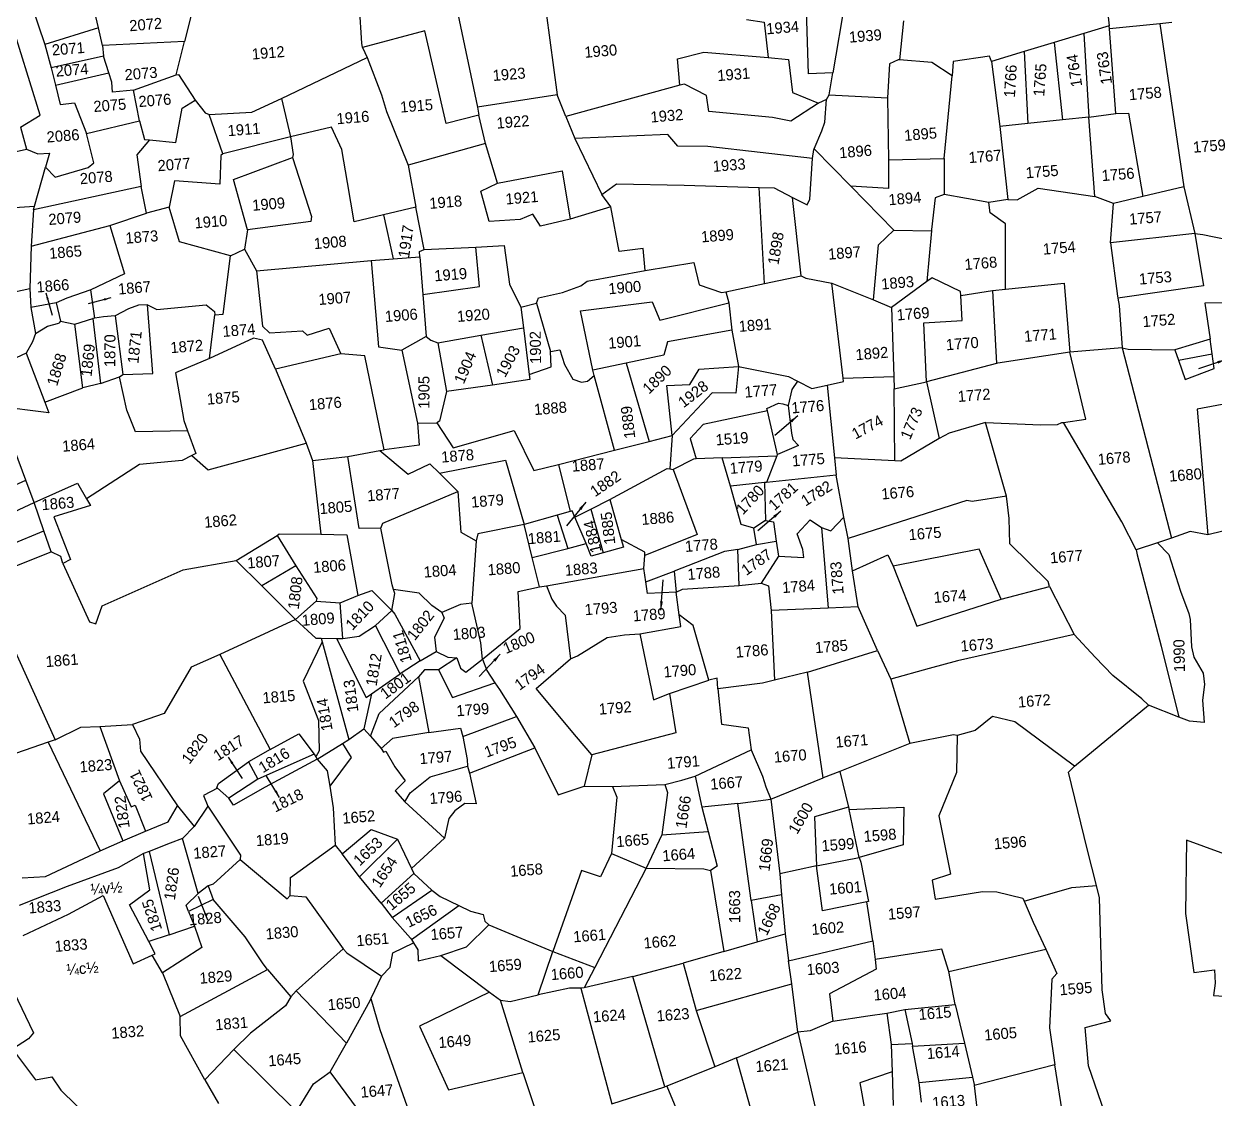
# Model space of a CAD drawing. Header units: metres. Extents: x 277515 to 230369286191, y 2056844 to 115415464409.
# Drawn here: x 230369284739 to 230369285525, y 115415461925 to 115415462634 of the extents above; entities that cross this region are included whole.
import ezdxf

# ---------------------------------------------------------------- set-up
doc = ezdxf.new("R2010")
doc.units = ezdxf.units.M
doc.header["$MEASUREMENT"] = 0
for name, color, linetype in [('POLY_PARCEL', 6, 'Continuous'), ('POLY_ROAD', 30, 'Continuous'), ('SYM_ARROW', 1, 'Continuous'), ('TEXT_MAPIN', 7, 'Continuous'), ('TEXT_PARCEL', 7, 'Continuous')]:
    doc.layers.add(name, color=color, linetype=linetype)
doc.styles.add('TEXT_MAP', font='', dxfattribs={"height": 1.8})
doc.styles.get('TEXT_MAP').set_extended_font_data('Kruti Dev 050')
doc.dimstyles.get("Standard").update_dxf_attribs({"dimtxt": 0.18, "dimasz": 0.18, "dimexe": 0.18, "dimexo": 0.0625, "dimgap": 0.09, "dimtad": 0, "dimtih": 1, "dimtoh": 1, "dimdec": 4, "dimzin": 0, "dimdsep": 46, "dimtxsty": 'Standard', "dimcen": 0.09, "dimadec": 0, "dimazin": 0, "dimtfac": 1, "dimtdec": 4, "dimtofl": 0, "dimtmove": 0, "dimatfit": 3, "dimfxl": 0, "dimtolj": 1, "dimtzin": 0, "dimarcsym": 0})

# ---------------------------------------------------------------- blocks, each defined once
blk = doc.blocks.new('TEXTARROW')
blk.add_leader([(0.04, -0.01), (8.68, -0.01)], dimstyle='Standard', override={"dimtxt": 2.5, "dimasz": 2.5, "dimexe": 1.25, "dimexo": 0.625, "dimgap": 0.625, "dimtad": 1, "dimtih": 0, "dimtoh": 0, "dimzin": 8, "dimcen": 2.5, "dimtofl": 1})
blk = doc.blocks.new('ee')
at = {"layer": 'POLY_PARCEL'}
for points in [[(317.52, 544.16), (320.87, 545.87), (317.19, 562.48), (314.45, 566.67), (314.25, 570.51)], [(455.57, 568.45), (456.11, 565.55), (450.14, 542.19)], [(331.49, 559.23), (330.81, 564.02), (342.63, 564.88), (342.8, 563.59), (346.65, 563.68)], [(320.88, 563.98), (322.56, 557.28)], [(346.65, 563.68), (346.74, 562.14), (346.57, 559.65), (345.28, 555.89)], [(331.49, 559.23), (322.56, 557.28)], [(331.92, 556.35), (331.49, 559.23)], [(374.13, 552.53), (374.09, 553.26), (374.17, 559.25)], [(322.56, 557.28), (323.29, 553.39)], [(389.92, 557.78), (391.98, 541.33)], [(495.33, 558.02), (495.67, 546.17)], [(331.92, 556.35), (331.94, 554.6)], [(345.28, 555.89), (331.92, 556.35)], [(343.5, 550.58), (345.28, 555.89)], [(404.43, 555.76), (405.09, 542.27)], [(450.14, 542.19), (446.2, 542.36), (446.88, 556.23)], [(331.94, 554.6), (323.29, 553.39)], [(323.29, 553.39), (323.78, 550.49)], [(332.61, 551.83), (331.94, 554.6)], [(392.12, 540.03), (386.72, 539.09), (384.49, 554.41), (374.13, 552.53)], [(323.78, 550.49), (332.61, 551.83)], [(336.37, 548.67), (332.95, 548.61), (332.95, 550.24), (332.61, 551.83)], [(374.13, 552.53), (374.76, 550.89)], [(436.86, 552.03), (439.69, 551.35), (439.86, 545.53)], [(323.78, 550.49), (324.3, 547.33), (326.61, 547.41), (328.15, 542.27)], [(336.37, 548.67), (343.5, 550.58)], [(343.5, 550.58), (343.91, 550.59)], [(343.91, 550.59), (346.26, 546.21)], [(360.32, 545.34), (374.76, 550.89)], [(374.76, 550.89), (376.58, 544.61), (377.17, 541.86)], [(462.31, 549.69), (461.18, 543.44)], [(336.94, 543.62), (336.37, 548.67)], [(338.31, 540.37), (342.53, 539.63), (344.03, 545.09), (346.26, 546.21)], [(346.26, 546.21), (347.71, 544.03), (348.36, 543.72)], [(425.16, 542.2), (425.13, 546.55), (429.5, 547.24), (439.86, 545.53)], [(439.86, 545.53), (443.12, 544.93), (443.37, 539.53), (447.41, 537.46)], [(495.67, 546.17), (491.46, 545.27)], [(495.59, 531.84), (495.67, 545.69)], [(495.67, 545.69), (495.67, 546.17)], [(503.88, 545.82), (495.67, 545.69)], [(505.88, 545.85), (503.88, 545.82)], [(503.88, 545.82), (505.66, 519.02)], [(317.52, 544.16), (318.23, 540.52)], [(328.15, 542.27), (336.94, 543.62)], [(336.94, 543.62), (337.5, 540.51), (338.31, 540.37)], [(348.36, 543.72), (355.27, 543.52), (360.32, 545.34)], [(350.03, 537.12), (348.36, 543.72)], [(360.32, 545.34), (361.27, 538.99)], [(461.18, 543.44), (460.96, 543.47), (459.5, 542.91), (458.69, 537.4)], [(486.5, 544.21), (481.49, 543.13)], [(491.46, 545.27), (486.5, 544.21)], [(486.5, 544.21), (486.84, 531.5)], [(491.46, 545.27), (491.13, 531.6)], [(321.04, 537.32), (322.48, 535.56), (327.99, 536.68), (328.95, 537.4), (328.15, 542.27)], [(377.17, 541.86), (380, 532.82)], [(405.09, 542.27), (391.98, 541.33)], [(406.21, 538.66), (405.09, 542.27)], [(425.16, 542.2), (406.21, 538.66)], [(447.41, 537.46), (442.7, 534.89), (439.79, 535.75), (429.51, 537.55), (429.34, 540.2), (425.91, 542.34), (425.16, 542.2)], [(449.28, 538.68), (450.14, 542.19)], [(469.47, 540.15), (466.39, 542.58), (461.18, 543.44)], [(476.06, 541.96), (475.82, 542.85), (469.83, 542.45), (469.47, 540.15)], [(481.49, 543.13), (476.06, 541.96)], [(476.06, 541.96), (476.55, 531.27)], [(481.49, 543.13), (481.17, 531.38)], [(301.85, 538.17), (318.23, 540.52)], [(318.23, 540.52), (319.99, 539.61), (321.91, 539.53), (321.04, 537.32)], [(338.31, 540.37), (336.06, 538.11), (336.32, 532.9)], [(375.3, 525.08), (370.45, 524.36), (369.89, 530.83), (369.41, 536.26), (368.05, 540.01), (361.27, 538.99)], [(391.98, 541.33), (392.12, 540.03)], [(392.8, 535.32), (392.12, 540.03)], [(467.12, 526.79), (469.47, 540.15)], [(361.27, 538.99), (350.03, 537.12)], [(361.27, 538.99), (361.46, 536.1)], [(406.21, 538.66), (407.41, 534.98)], [(446.1, 530.13), (447.58, 532.92), (448.18, 534.29), (448.78, 537.97)], [(448.78, 537.97), (447.41, 537.46)], [(448.78, 537.97), (449.28, 538.68)], [(449.28, 538.68), (458.69, 537.4)], [(318.75, 531.13), (321.04, 537.32)], [(350.03, 537.12), (349.68, 536.9), (349.14, 532.25), (341.85, 533.38), (340.64, 529.2)], [(361.46, 536.1), (361.3, 535.63)], [(458.69, 537.4), (458.04, 527.36)], [(353.02, 524.46), (351.45, 532.84), (361.3, 535.63)], [(361.3, 535.63), (363.61, 525.78), (363.44, 524.98)], [(392.8, 535.32), (380, 532.82)], [(394.26, 528.74), (392.8, 535.32)], [(407.41, 534.98), (411.05, 525.49)], [(445.7, 528.56), (428.91, 531.9), (424.03, 532.32), (422.57, 534.38), (407.41, 534.98)], [(336.32, 532.9), (318.56, 530.53)], [(336.85, 528.51), (336.32, 532.9)], [(380, 532.82), (380.68, 525.92)], [(491.13, 531.6), (495.59, 531.84)], [(495.59, 531.84), (497.64, 531.73), (498.85, 517.98)], [(303.05, 531.38), (318.75, 531.13)], [(318.56, 530.53), (317.7, 524.68)], [(318.56, 530.53), (318.75, 531.13)], [(445.7, 528.56), (446.04, 530.01), (446.1, 530.13)], [(446.1, 530.13), (451.56, 523.55)], [(481.17, 531.38), (476.55, 531.27)], [(476.55, 531.27), (476.87, 519.29)], [(486.84, 531.5), (481.17, 531.38)], [(491.13, 531.6), (486.84, 531.5)], [(491.05, 518.64), (491.13, 531.6)], [(330.72, 526.99), (336.85, 528.51)], [(340.64, 529.2), (336.85, 528.51)], [(349.92, 520.49), (341.83, 523.4), (340.64, 529.2)], [(405.56, 521.92), (400.68, 521.15), (399.56, 523.21), (397.42, 522.52), (392.37, 522.61), (391.43, 527.63), (394.26, 528.74)], [(394.26, 528.74), (404.88, 529.86), (405.56, 521.92)], [(441.98, 522.5), (444.24, 521.11), (444.75, 521.97), (445.7, 528.56)], [(317.7, 524.68), (330.72, 526.99)], [(330.72, 526.99), (332.48, 518.93), (326.81, 516.81)], [(411.05, 525.49), (413.53, 527.03), (424.5, 525.92), (436.67, 524.55)], [(458.04, 527.36), (457.64, 522.66), (451.56, 523.55)], [(458.04, 527.36), (467.12, 526.79)], [(467.12, 526.79), (466.63, 520.96)], [(317.7, 524.68), (316.9, 517.85)], [(353.02, 524.46), (352.3, 521.35)], [(363.44, 524.98), (353.02, 524.46)], [(380.68, 525.92), (375.3, 525.08)], [(375.3, 525.08), (376.32, 517.85)], [(381.47, 518.93), (380.68, 525.92)], [(412.33, 523.38), (411.05, 525.49)], [(436.24, 508.87), (436.67, 524.55)], [(436.67, 524.55), (439.1, 524.28), (441.98, 522.5)], [(412.33, 523.38), (405.56, 521.92)], [(417.04, 512.59), (417.04, 516.19), (413.1, 516.01), (412.33, 523.38)], [(442.31, 509.68), (441.98, 522.5)], [(451.56, 523.55), (457.96, 515.86)], [(346.62, 511.07), (347.99, 511.12), (349.92, 520.49)], [(349.92, 520.49), (352.3, 521.35)], [(352.3, 521.35), (353.95, 517.71)], [(466.63, 520.96), (465.09, 520.55), (464.12, 515.45), (464.08, 515.22)], [(473.76, 519.1), (466.63, 520.96)], [(476.87, 519.29), (478.41, 519.13), (481.98, 520.75), (491.05, 518.64)], [(380.66, 511.65), (389.97, 512.16), (389.89, 518.65)], [(380.68, 517.81), (380.68, 518.69), (381.47, 518.93)], [(381.47, 518.93), (389.89, 518.65)], [(389.89, 518.65), (394.51, 518.5), (394.85, 512.16), (396.39, 508.31)], [(476.87, 519.29), (473.76, 519.1)], [(475.3, 504.79), (476.19, 515.37), (473.84, 517.4), (473.76, 519.1)], [(493.99, 517.24), (491.05, 518.64)], [(505.66, 519.02), (498.85, 517.98)], [(505.66, 519.02), (506.79, 511.28)], [(307.91, 506.64), (307.79, 507.31), (311.38, 507.5), (312.35, 509.38), (312.99, 512.35), (313.63, 517.37), (316.9, 517.85)], [(316.9, 517.85), (316.82, 514.73)], [(326.81, 516.81), (322.81, 515.77), (320.98, 515.13)], [(327.07, 512.17), (326.81, 516.81)], [(353.95, 517.71), (372.72, 517.82)], [(353.95, 517.71), (354.18, 508.62), (355.26, 507.43), (360.61, 507.36), (361.35, 506.59), (364.98, 507.43), (366.52, 503.09)], [(372.72, 517.82), (376.32, 517.85)], [(372.72, 517.82), (372.74, 503.71), (376.47, 502.86)], [(376.32, 517.85), (380.68, 517.81)], [(380.68, 517.81), (380.66, 511.65)], [(493.01, 510.88), (493.99, 517.24)], [(498.85, 517.98), (493.99, 517.24)], [(320.98, 515.13), (316.82, 514.73)], [(316.82, 514.73), (317.25, 510.47)], [(320.98, 515.13), (321.47, 512.11)], [(453.74, 504.8), (455.29, 513.67), (457.96, 515.86)], [(457.96, 515.86), (464.08, 515.22)], [(464.08, 515.22), (462.65, 507.09)], [(335.79, 513.62), (334.35, 513.7), (332.65, 513.22), (330.42, 512.25)], [(330.86, 502.63), (335.73, 502.41), (335.79, 513.62)], [(335.79, 513.62), (337.27, 512.74), (345.31, 512.83), (346.58, 511.66)], [(398.96, 508.74), (399.39, 509.59), (403.33, 510.11), (406.42, 510.96), (407.53, 511.65), (417.04, 512.59)], [(417.04, 512.59), (425.05, 513.25), (425.62, 509.52), (429.19, 507.98), (429.89, 508.07)], [(317.25, 510.47), (316.66, 509.14), (315.46, 507.39)], [(317.25, 510.47), (319.3, 511.46), (321.18, 511.79)], [(321.47, 512.11), (321.18, 511.79)], [(321.47, 512.11), (323.75, 511.43)], [(323.75, 511.43), (326.75, 512.12)], [(324.17, 500.97), (323.75, 511.43)], [(327.07, 512.17), (326.75, 512.12)], [(326.75, 512.12), (327.13, 501.48)], [(330.42, 512.25), (328.49, 512.26), (327.07, 512.17)], [(330.42, 512.25), (330.86, 502.63)], [(345.13, 504.1), (346.62, 511.07)], [(346.58, 511.66), (346.62, 511.07)], [(380.66, 511.65), (380.63, 504.8)], [(506.79, 511.28), (493.01, 510.88)], [(493.01, 510.88), (493.42, 502.13), (493.45, 501.8)], [(506.79, 511.28), (507.52, 502.7), (493.45, 501.8)], [(506.79, 511.28), (508.08, 511.04), (516.11, 508.69), (517.73, 499.14)], [(396.39, 508.31), (398.96, 508.74)], [(398.96, 508.74), (400.59, 500.69)], [(429.89, 508.07), (436.24, 508.87)], [(436.24, 508.87), (442.31, 509.68)], [(442.31, 509.68), (443.04, 509.2), (447.18, 508.04)], [(315.46, 507.39), (312.91, 506.43), (313.11, 503.01), (308.95, 502.01)], [(315.46, 507.39), (317.86, 499.16)], [(355.75, 501.48), (353.98, 506.37), (352.54, 506.78), (345.13, 504.1)], [(396.39, 508.31), (396.54, 504.89)], [(407.25, 497.08), (406, 506.88), (417.81, 507.42), (418.77, 504.33), (430.23, 506.21)], [(429.89, 508.07), (430.23, 506.21)], [(447.8, 492.49), (447.18, 508.04)], [(447.18, 508.04), (453.74, 504.8)], [(462.65, 507.09), (456.58, 503.29)], [(467.98, 504.35), (468, 504.99), (463.54, 507.58), (462.65, 507.09)], [(380.63, 504.8), (376.47, 502.86)], [(380.63, 504.8), (381.32, 504.11), (382.43, 503.6)], [(389.51, 504.25), (396.54, 504.89)], [(396.54, 504.89), (396.87, 497.26)], [(430.23, 506.21), (430.35, 501.75)], [(453.74, 504.8), (456.58, 503.29)], [(467.98, 504.35), (473.18, 504.74)], [(473.18, 504.74), (472.85, 492.83)], [(473.18, 504.74), (475.3, 504.79)], [(475.3, 504.79), (484.93, 504.99), (484.95, 493.69)], [(345.13, 504.1), (339.43, 502.2), (340.17, 494.35), (340.63, 492.62)], [(366.52, 503.09), (355.75, 501.48)], [(372.32, 486.9), (370.4, 502.44), (366.52, 503.09)], [(376.47, 502.86), (378.07, 490.84)], [(382.43, 503.6), (389.51, 504.25)], [(382.43, 503.6), (383.2, 495.55)], [(389.51, 504.25), (390.73, 496.02)], [(456.58, 503.29), (456.04, 492.09)], [(461.29, 490.77), (461.62, 500.41), (467.85, 500.25), (467.98, 504.35)], [(317.86, 499.16), (324.17, 500.97)], [(327.13, 501.48), (324.17, 500.97)], [(327.13, 501.48), (330.32, 502.28)], [(330.32, 502.28), (330.86, 502.63)], [(340.63, 492.62), (332.16, 493.17), (331.04, 496.77), (330.32, 502.28)], [(355.75, 501.48), (359.72, 489.04)], [(400.59, 500.69), (402.13, 500.86), (402.73, 498.38), (403.85, 495.9), (405.22, 495.3), (406.24, 495.38), (407.41, 496.23)], [(430.35, 501.75), (419.73, 500.71), (418.98, 498.58), (412.73, 497.79)], [(430.35, 501.75), (430.92, 495.75)], [(493.45, 501.8), (493.58, 500.6), (493.5, 493.71)], [(317.86, 499.16), (318.34, 497.41), (309.75, 499.16)], [(396.87, 497.26), (400.51, 498.21), (400.59, 500.69)], [(517.73, 499.14), (507.52, 499.87), (507.92, 493.95)], [(396.87, 497.26), (396.91, 496.41), (390.73, 496.02)], [(412.73, 497.79), (407.25, 497.08)], [(407.41, 496.23), (407.25, 497.08)], [(412.73, 497.79), (415.44, 484.78)], [(383.2, 495.55), (381.66, 490.85), (381.19, 490.6)], [(390.73, 496.02), (383.2, 495.55)], [(409.72, 483.8), (407.41, 496.23)], [(419.26, 485.44), (419.07, 493.65), (422.8, 493.46), (424.52, 495.85), (430.92, 495.75)], [(430.92, 495.75), (430.16, 491.46), (426.33, 491.84), (419.26, 485.44)], [(430.92, 495.75), (438.94, 493.46), (440.31, 492.61)], [(484.95, 493.69), (473.12, 492.88), (472.85, 492.83)], [(482.95, 482.37), (486.65, 482.59), (484.95, 493.69)], [(493.5, 493.71), (484.95, 493.69)], [(493.5, 493.71), (498.96, 462.15)], [(493.5, 493.71), (494.47, 493.39), (502.01, 492.66)], [(507.92, 493.95), (502.01, 492.66)], [(508.04, 491.52), (507.92, 493.95)], [(313.74, 486.76), (312.3, 491.71)], [(340.63, 492.62), (341.65, 488.82), (340.98, 488.54)], [(440.31, 492.61), (439.28, 491.32), (438.51, 488.75)], [(440.31, 492.61), (442.54, 491.23), (445.08, 491.57)], [(445.08, 491.57), (447.82, 491.93), (447.8, 492.49)], [(445.08, 491.57), (445.31, 479.67)], [(447.8, 492.49), (456.04, 492.09)], [(456.04, 492.09), (455.94, 490.04)], [(472.85, 492.83), (461.29, 490.77)], [(502.01, 492.66), (502.46, 490.95)], [(502.46, 490.95), (508.04, 491.52)], [(502.46, 490.95), (503.3, 487.72), (508.17, 489.1), (508.04, 491.52)], [(378.07, 490.84), (378.07, 487.22), (372.32, 486.9)], [(378.07, 490.84), (381.19, 490.6)], [(381.19, 490.6), (383.54, 486.35), (393.65, 488.37), (396.31, 481.56), (400.43, 482.25)], [(435.06, 488.17), (435, 488.58), (436.97, 489.26), (437.65, 489.09), (438.51, 488.75)], [(455.05, 478.38), (455.94, 490.04)], [(455.94, 490.04), (461.29, 490.77)], [(461.29, 490.77), (462.59, 481.38)], [(340.98, 488.54), (339.36, 487.89), (332.36, 487.79), (323.33, 482.92)], [(340.98, 488.54), (340.98, 488.54), (343.46, 485.99), (359.72, 489.04)], [(359.72, 489.04), (360.54, 486.15)], [(435.06, 488.17), (424.46, 486.78), (422.15, 484.72), (422.84, 481.31)], [(436.11, 480.96), (435.06, 488.17)], [(438.51, 488.75), (438.68, 484.21), (438.77, 483.18), (439.62, 482.16), (436.11, 480.96)], [(264.81, 469.54), (278.11, 474.22), (294.25, 480.05), (297.28, 480.93), (313.74, 486.76)], [(314.78, 483.01), (313.74, 486.76)], [(314.78, 483.01), (322.06, 485.59), (323.33, 482.92)], [(360.54, 486.15), (366.3, 486.33)], [(360.54, 486.15), (360.88, 474.05)], [(366.3, 486.33), (371.61, 486.86)], [(370.74, 474.27), (367.18, 474.48), (366.3, 486.33)], [(371.61, 486.86), (372.32, 486.9)], [(371.61, 486.86), (375.89, 482.68), (379.52, 484.06), (380.97, 482.38)], [(415.44, 484.78), (419.26, 485.44)], [(419.26, 485.44), (418.42, 480.04)], [(380.97, 482.38), (391.85, 483.62), (394.03, 472.96)], [(400.43, 482.25), (409.72, 483.8)], [(409.72, 483.8), (415.44, 484.78)], [(470.29, 483.4), (464.29, 482.11), (462.59, 481.38)], [(470.29, 483.4), (479.28, 482.27), (481.95, 482.11), (482.68, 482.35), (482.95, 482.37)], [(472.72, 471.15), (470.29, 483.4)], [(520.48, 484.37), (504.84, 482.75), (504.92, 462.18)], [(265.49, 465.28), (278.19, 469.75), (292.33, 475.26), (302.8, 478.61), (314.78, 483.01)], [(315.98, 478.3), (314.78, 483.01)], [(323.33, 482.92), (323.86, 481.79), (317.75, 480.41), (319.9, 473.3), (318.62, 472.72)], [(380.97, 482.38), (383.73, 479.2)], [(400.43, 482.25), (401.69, 474.46)], [(462.59, 481.38), (456.02, 478.22), (455.05, 478.38)], [(493.09, 460.73), (491.15, 465.42), (482.95, 482.37)], [(408.29, 475.86), (418.01, 480.14), (418.42, 480.04)], [(418.95, 479.92), (422, 469.04), (413.2, 466.29)], [(418.42, 480.04), (418.95, 479.92)], [(422.84, 481.31), (422.42, 481.33), (418.95, 479.92)], [(427.1, 481.14), (422.84, 481.31)], [(427.1, 481.14), (436, 480.72)], [(428.03, 476.44), (427.1, 481.14)], [(436, 480.72), (433.97, 476.57)], [(436.11, 480.96), (436, 480.72)], [(445.31, 479.67), (445.36, 476.82)], [(455.05, 478.38), (445.31, 479.67)], [(266.24, 462.53), (277.63, 466.24), (293.45, 471.19), (295.45, 471.67), (310.31, 476.46), (315.98, 478.3)], [(316.86, 474.78), (315.98, 478.3)], [(370.74, 474.27), (371.1, 475.06), (383.73, 479.2)], [(383.73, 479.2), (383.65, 472.53), (386.05, 470.93)], [(405.08, 474.56), (408.29, 475.86)], [(408.29, 475.86), (409.58, 469.23)], [(433.62, 476.56), (428.03, 476.44)], [(431.3, 469.29), (429.3, 470.06), (428.03, 476.44)], [(433.62, 476.56), (433.29, 470.4)], [(433.97, 476.57), (433.62, 476.56)], [(445.36, 476.82), (433.97, 476.57)], [(446.05, 469.88), (445.36, 476.82)], [(305.43, 470.87), (306.87, 471.75), (316.86, 474.78)], [(318.62, 472.72), (318.37, 473.9), (316.86, 474.78)], [(346.81, 470.93), (353.8, 474.46)], [(353.8, 474.46), (354.15, 474.7), (360.88, 474.05)], [(353.8, 474.46), (356.4, 469.27)], [(360.88, 474.05), (365.1, 473.62), (366.1, 463.61)], [(371.99, 464.1), (371.83, 464.91), (370.74, 474.27)], [(399.53, 474.04), (394.03, 472.96)], [(401.69, 474.46), (399.53, 474.04)], [(399.53, 474.04), (400.8, 468.49)], [(402.38, 473.48), (402.03, 474.53), (401.69, 474.46)], [(402.38, 473.48), (405.08, 474.56)], [(405.08, 474.56), (406.52, 467.3)], [(318.62, 472.72), (322.16, 462.91), (323.16, 462.51), (324.46, 465.31), (338.06, 470.1), (346.81, 470.93)], [(394.03, 472.96), (386.41, 472.02), (386.05, 470.93)], [(394.93, 467.47), (394.03, 472.96)], [(403.84, 469.02), (402.38, 473.48)], [(305.43, 470.87), (315.06, 444.19)], [(346.81, 470.93), (350.64, 466.48)], [(386.05, 470.93), (384.52, 460.85)], [(433.29, 470.4), (431.3, 469.29)], [(433.29, 470.4), (434.57, 470.06), (434.76, 466.88)], [(434.91, 464.41), (439.02, 463.89), (438.94, 465.18), (438.25, 467.83), (440.57, 469.88), (442.28, 468.51)], [(442.28, 468.51), (443.74, 467.83), (446.05, 469.88)], [(446.48, 466.37), (446.05, 469.88)], [(472.72, 471.15), (467.12, 470.74), (466.23, 470.98), (463.64, 470.34), (446.48, 466.37)], [(478.55, 455.92), (478.39, 456.73), (472.63, 463.37), (472.88, 467.5), (472.72, 471.15)], [(356.4, 469.27), (350.64, 466.48)], [(356.4, 469.27), (359.42, 463.65)], [(394.93, 467.47), (400.8, 468.49)], [(400.8, 468.49), (403.84, 469.02)], [(406.52, 467.3), (404.5, 466.91), (403.84, 469.02)], [(409.58, 469.23), (409.87, 467.93), (406.52, 467.3)], [(413.2, 466.29), (413.28, 466.84), (409.58, 469.23)], [(431.49, 466.62), (431.3, 469.29)], [(442.28, 468.51), (442.28, 455.33)], [(350.64, 466.48), (350.99, 466.06), (355.64, 460.55)], [(395.72, 462.64), (394.93, 467.47)], [(412.91, 464.23), (413.2, 466.29)], [(428.39, 466.07), (426.21, 465.92), (417.79, 463.38)], [(428.17, 460.19), (428.39, 466.07)], [(428.39, 466.07), (431.49, 466.62)], [(431.49, 466.62), (434.76, 466.88)], [(434.76, 466.88), (434.91, 464.41)], [(446.73, 461.07), (446.48, 466.37)], [(366.1, 463.61), (368.42, 464.26), (371.39, 460.71)], [(371.39, 460.71), (372.12, 463.46), (371.99, 464.1)], [(379.52, 459.76), (377.99, 461), (376.11, 463.17), (371.99, 464.1)], [(396.88, 462.71), (412.91, 464.23)], [(413.03, 462), (412.91, 464.23)], [(434.91, 464.41), (431.75, 460.26)], [(355.64, 460.55), (359.27, 463.27), (359.27, 463.27)], [(359.42, 463.65), (359.27, 463.27)], [(359.27, 463.27), (363.14, 462.67)], [(363.08, 456.83), (363.14, 462.67)], [(363.14, 462.67), (366.1, 463.61)], [(385.49, 451.61), (392.02, 456.11), (392.16, 462.13), (395.72, 462.64)], [(395.72, 462.64), (396.88, 462.71)], [(396.88, 462.71), (397.53, 460.46), (398.19, 459.23), (399.49, 457.7), (399.78, 450.53)], [(413.03, 462), (417.79, 463.38)], [(417.85, 459.95), (413.13, 460.1), (413.03, 462)], [(417.79, 463.38), (417.85, 459.95)], [(446.73, 461.07), (452.7, 463.21), (453.43, 461.27)], [(470.53, 454.46), (467.61, 462.89), (453.43, 461.27)], [(498.96, 462.15), (496.66, 461.54)], [(504.92, 462.18), (502.09, 462.99), (498.96, 462.15)], [(509.89, 462.98), (504.92, 462.18)], [(355.64, 460.55), (342.88, 455.89)], [(355.64, 460.55), (358.69, 457.25), (359.59, 457.17)], [(368.57, 458.52), (371.39, 460.71)], [(371.39, 460.71), (371.86, 460.12), (375.33, 452.19)], [(384.52, 460.85), (382.64, 460.78), (379.52, 459.76)], [(385.49, 451.61), (385.42, 454.3), (384.52, 460.85)], [(417.85, 459.95), (418.88, 460.34), (428.17, 460.19)], [(428.17, 460.19), (431.75, 460.26)], [(431.75, 460.26), (432.91, 459.75), (432.99, 455.69)], [(447.16, 455.16), (446.73, 461.07)], [(453.43, 461.27), (456.43, 451.23), (470.53, 454.46)], [(496.66, 461.54), (493.09, 460.73)], [(493.09, 460.73), (493.17, 459.87), (495.84, 444.72), (497.78, 432.98)], [(496.66, 461.54), (498.35, 459.54), (499.73, 453.39), (500.78, 449.66), (500.94, 448.69), (500.78, 444.24), (501.02, 442.54), (502.32, 439.79), (502.4, 437.92), (501.84, 435.41), (501.84, 431.77), (499.49, 432.17), (497.78, 432.98)], [(363.08, 456.83), (365.78, 457), (368.57, 458.52)], [(371.95, 450.33), (368.57, 458.52)], [(379.52, 459.76), (379.83, 458.79), (378.01, 455.82), (378.09, 453.5)], [(418.04, 456.21), (417.85, 459.95)], [(359.7, 456.59), (356.07, 450.46), (358.05, 443.82), (357.73, 438.9), (357.13, 437.99)], [(359.59, 457.17), (359.7, 456.59)], [(359.59, 457.17), (362.08, 456.93)], [(359.7, 456.59), (362.7, 440.34)], [(362.08, 456.93), (366.12, 446.95), (367.01, 447.47)], [(362.08, 456.93), (363.08, 456.83)], [(411.39, 453.64), (418.14, 454.3), (418.04, 456.21)], [(421.96, 445.21), (420.16, 454.32), (418.04, 456.21)], [(342.88, 455.89), (338.06, 454.2), (333.08, 447.02), (327.79, 445.68)], [(342.88, 455.89), (349.8, 439.79)], [(432.99, 455.69), (432.63, 444.33)], [(442.28, 455.33), (432.99, 455.69)], [(447.16, 455.16), (442.28, 455.33)], [(449.77, 447.79), (447.16, 455.16)], [(470.53, 454.46), (478.55, 455.92)], [(478.55, 455.92), (481.9, 447.8)], [(375.33, 452.19), (378.09, 453.5)], [(378.09, 453.5), (379.9, 452.41), (381.35, 452.19)], [(399.78, 450.53), (400.94, 450.89), (406.02, 453.5), (408.85, 453.72), (411.39, 453.64)], [(411.39, 453.64), (412.7, 442.77), (415.38, 443.56)], [(367.01, 447.47), (371.95, 450.33)], [(375.33, 452.19), (371.95, 450.33)], [(378.22, 450.48), (375.92, 450.67), (374.87, 449.62)], [(381.35, 452.19), (378.22, 450.48)], [(378.22, 450.48), (380.13, 445.8), (387.2, 447.62)], [(381.35, 452.19), (381.79, 450.45), (382.59, 449.73), (385.49, 451.61)], [(385.49, 451.61), (386.05, 449.72), (387.2, 447.62)], [(401.96, 434.64), (399.71, 437.76), (393.83, 446.17), (399.78, 450.53)], [(366.29, 440.6), (367.98, 444.17), (374.87, 449.62)], [(374.87, 449.62), (375.83, 440.45)], [(367.01, 447.47), (365.31, 441.9)], [(387.2, 447.62), (387.87, 446.47), (390.26, 441.89)], [(438.07, 445.23), (449.77, 447.79)], [(449.77, 447.79), (451.54, 442.97)], [(481.9, 447.8), (462.59, 445.07), (457.89, 444.18), (451.54, 442.97)], [(493, 435.32), (492.03, 436.46), (487.65, 440.59), (484.98, 443.83), (481.9, 447.8)], [(315.06, 444.19), (319.36, 445.89), (322.46, 445.79)], [(322.46, 445.79), (327.79, 445.68)], [(322.46, 445.79), (324.96, 436.7)], [(327.79, 445.68), (328.76, 443.19), (328.76, 441.2), (334.03, 431.83)], [(415.38, 443.56), (421.96, 445.21)], [(423.33, 443.66), (423.36, 445.45), (421.96, 445.21)], [(438.07, 445.23), (432.63, 444.33)], [(439.23, 427.86), (438.07, 445.23)], [(313.86, 443.89), (300.53, 440.49)], [(315.06, 444.19), (313.86, 443.89)], [(313.86, 443.89), (320.86, 425.55)], [(415.38, 443.56), (415.89, 437.11), (401.96, 434.64)], [(432.63, 444.33), (430.65, 444.02), (423.33, 443.66)], [(423.33, 443.66), (423.43, 437.92), (427.7, 436.94), (427.89, 433.35)], [(451.54, 442.97), (453.77, 432.24)], [(349.8, 439.79), (354.66, 441.96), (356.9, 438.45)], [(362.7, 440.34), (365.31, 441.9)], [(365.31, 441.9), (366.29, 440.6)], [(366.29, 440.6), (367.85, 438.48)], [(375.83, 440.45), (380.99, 440.69), (381.3, 439.34)], [(381.3, 439.34), (390.26, 441.89)], [(390.26, 441.89), (392.8, 436.56)], [(349.8, 439.79), (346.16, 438.07)], [(357.34, 437.56), (361.64, 439.79)], [(361.64, 439.79), (362.87, 437.41), (359, 433.02)], [(361.64, 439.79), (362.7, 440.34)], [(375.83, 440.45), (369.82, 439.92), (367.85, 438.48)], [(381.3, 439.34), (381.66, 435.52), (381.66, 434.43)], [(324.96, 436.7), (322.16, 434.8), (324.67, 426.87)], [(324.96, 436.7), (326.46, 432.3), (327.16, 432.5), (328.49, 428.19)], [(340.77, 434.18), (340.66, 434.3), (340.98, 434.94), (346.16, 438.07)], [(357.34, 437.56), (348.52, 433.72), (343.15, 431.23), (342.45, 432.44)], [(346.16, 438.07), (347.44, 435.13)], [(356.9, 438.45), (347.44, 435.13)], [(356.9, 438.45), (357.13, 437.99)], [(357.13, 437.99), (357.34, 437.56)], [(357.34, 437.56), (358.8, 435.54), (359, 433.02)], [(367.85, 438.48), (368.18, 437.84), (368.6, 437.96)], [(368.6, 437.96), (369.83, 435.29)], [(347.44, 435.13), (342.45, 432.44)], [(369.83, 435.29), (371.3, 432.92), (369.54, 431.43), (370.99, 429.5)], [(381.85, 433.29), (392.8, 436.56)], [(392.8, 436.56), (395.99, 428.61), (400.31, 429.63)], [(480.18, 426.39), (471.11, 434.4), (467.54, 435.54), (464.54, 433.51), (461.55, 432.95)], [(480.18, 426.39), (493, 435.32)], [(497.78, 432.98), (493, 435.32)], [(340.77, 434.18), (338.39, 433.19), (338.97, 431.42)], [(342.45, 432.44), (340.77, 434.18)], [(359, 433.02), (359.29, 429.45), (359.12, 423.35)], [(370.99, 429.5), (372, 430.9), (375.44, 433.19), (381.66, 434.43)], [(381.85, 433.29), (382.52, 428.23), (380.7, 428.42), (378.98, 427.37), (377.93, 426.22), (376.96, 423.06)], [(381.66, 434.43), (381.85, 433.29)], [(401.96, 434.64), (400.31, 429.63)], [(418.47, 429.82), (427.89, 433.35)], [(427.89, 433.35), (429.41, 428.9), (429.78, 427.13), (430.45, 425.06)], [(461.55, 432.95), (460.98, 433.11), (453.77, 432.24)], [(461.55, 432.95), (460.98, 426.95), (457.49, 420.15), (458.63, 410.51), (455.55, 409.78), (455.79, 406.63), (463.57, 407.27), (465.92, 407.03), (470.05, 405.65), (470.22, 405.15)], [(338.97, 431.42), (336.47, 428.25)], [(338.97, 431.42), (343.59, 423.03), (343.51, 422.29)], [(453.77, 432.24), (442, 428.64)], [(376.96, 423.06), (376.96, 423.06), (370.99, 429.5)], [(400.31, 429.63), (404.9, 429.25)], [(404.9, 429.25), (405.47, 427.43), (403.85, 418.36)], [(404.9, 429.25), (413.41, 428.86)], [(413.41, 428.86), (416.27, 429.34), (418.47, 429.82)], [(418.47, 429.82), (419.14, 424.67)], [(413.41, 428.86), (413.79, 427.53), (412.26, 420.74)], [(430.45, 425.06), (439.23, 427.86)], [(442, 428.64), (439.23, 427.86)], [(442, 428.64), (442.97, 422.76)], [(336.22, 417.34), (334.39, 426.5)], [(360.1, 421.89), (365.14, 425.46), (369.29, 423.51)], [(425.02, 424.78), (430.45, 425.06)], [(430.45, 425.06), (430.92, 412.82)], [(482.18, 406.75), (481.15, 412.78), (479.13, 425.5), (480.18, 426.39)], [(327.55, 410.21), (324.91, 416.42), (328.43, 418.58), (327.84, 424.54)], [(328.82, 424.84), (330.96, 411.04)], [(351.15, 415.79), (351.4, 418.72), (359.12, 423.35)], [(359.12, 423.35), (360.1, 421.89)], [(369.29, 423.51), (362.62, 417.91)], [(369.29, 423.51), (371.17, 418.57)], [(425.02, 424.78), (419.14, 424.67)], [(419.14, 424.67), (419.86, 420.64)], [(425.93, 408.87), (425.02, 424.78)], [(343.51, 422.29), (338.75, 418.64), (337.95, 418.46)], [(343.51, 422.29), (350.59, 415.3), (351.15, 415.79)], [(362.62, 417.91), (360.1, 421.89)], [(376.96, 423.06), (371.17, 418.57)], [(442.97, 422.76), (437.3, 421.64), (436.98, 413.64)], [(442.97, 422.76), (443.04, 422.37)], [(444.01, 414.44), (443.04, 422.37)], [(443.04, 422.37), (451.94, 422), (451.33, 415.91), (444.01, 414.44)], [(412.26, 420.74), (409.3, 415.49)], [(412.26, 420.74), (419.86, 420.64)], [(419.86, 420.64), (420.87, 414.91), (419.71, 414.3)], [(307.24, 412.83), (314.89, 415.68), (320.77, 418.27), (324.72, 406.78), (327.93, 407.96)], [(334.43, 414.56), (334.12, 415.61), (336.22, 417.34)], [(337.95, 418.46), (336.22, 417.34)], [(337.95, 418.46), (338.57, 416.17)], [(365.79, 413.37), (362.62, 417.91)], [(371.49, 417.74), (365.79, 413.37)], [(371.17, 418.57), (371.49, 417.74)], [(371.49, 417.74), (374.19, 414.77)], [(403.85, 418.36), (401.75, 414.73), (398.78, 415.97), (393.01, 403.24)], [(403.85, 418.36), (409.3, 415.49)], [(338.57, 416.17), (334.43, 414.56)], [(346.48, 404.06), (345.86, 405.05), (343.26, 409.68), (338.57, 416.17)], [(351.15, 415.79), (353.64, 415.37), (359.03, 406.41)], [(409.3, 415.49), (399.63, 400.04)], [(409.3, 415.49), (418.66, 414.63), (419.71, 414.3)], [(334.43, 414.56), (335.17, 412.09)], [(367.4, 410.85), (374.19, 414.77)], [(374.19, 414.77), (375.49, 413.64), (378.39, 411.95)], [(419.71, 414.3), (420.81, 400.95)], [(436.98, 413.64), (430.92, 412.82)], [(436.98, 413.64), (444.01, 414.44)], [(444.66, 407.13), (437.35, 406.25), (436.98, 413.64)], [(444.01, 414.44), (444.24, 413.62), (444.97, 407.16), (444.66, 407.13)], [(335.17, 412.09), (336.09, 408.51), (329.36, 404.93)], [(330.96, 411.04), (335.17, 412.09)], [(365.79, 413.37), (367.4, 410.85)], [(370.23, 407.05), (378.39, 411.95)], [(378.39, 411.95), (380.19, 410.85), (382.2, 410.15), (382.37, 409.05), (382.97, 408.39)], [(430.92, 412.82), (430.89, 409.41)], [(513.99, 393.37), (516.5, 404.09), (497.38, 412.91), (496.25, 400.98), (496.86, 391.29), (500.23, 391.47), (500.15, 389.31), (499.71, 387.32), (503.17, 386.8)], [(330.96, 411.04), (327.55, 410.21)], [(327.93, 407.96), (328.43, 408.14), (327.55, 410.21)], [(367.4, 410.85), (370.1, 407.29), (370.23, 407.05)], [(329.36, 404.93), (327.93, 407.96)], [(374.8, 404.07), (379.06, 405.12), (382.97, 408.39)], [(382.97, 408.39), (393.01, 403.24), (393.01, 403.24)], [(430.89, 409.41), (425.93, 408.87)], [(425.93, 408.87), (426.33, 402.05)], [(430.89, 409.41), (430.98, 403)], [(350.82, 400.21), (359.03, 406.41)], [(359.03, 406.41), (359.56, 405.72), (364.86, 401.46)], [(364.86, 401.46), (366.43, 402.85), (367.04, 405.11), (370.51, 406.5)], [(370.23, 407.05), (370.51, 406.5)], [(370.51, 406.5), (371.14, 405.29), (371.06, 403.46), (374.8, 404.07)], [(445.13, 400.73), (444.66, 407.13)], [(470.22, 405.15), (478.15, 406.74), (482.18, 406.75)], [(478.8, 366.88), (480.91, 368.17), (478.48, 377.57), (478.48, 383.8), (482.69, 384.53), (481.96, 385.83), (481.72, 389.71), (482.53, 404.7), (482.18, 406.75)], [(304.98, 403.8), (307.6, 396.88), (306.73, 396.01), (304, 394.53)], [(329.36, 404.93), (331.64, 397.58)], [(331.64, 397.58), (346.48, 404.06)], [(346.48, 404.06), (349.89, 399.34)], [(374.8, 404.07), (382.22, 397.47)], [(470.22, 405.15), (471.43, 401.61), (473.09, 397.06)], [(390.09, 396.39), (393.01, 403.24)], [(393.01, 403.24), (399.63, 400.04)], [(420.81, 400.95), (426.33, 402.05)], [(426.33, 402.05), (430.98, 403)], [(430.98, 403), (431.2, 398.59)], [(350.82, 400.21), (349.89, 399.34)], [(358.3, 391.06), (350.82, 400.21)], [(364.86, 401.46), (362.88, 397.97)], [(399.63, 400.04), (397.61, 396.88)], [(420.81, 400.95), (414.04, 399.61)], [(431.2, 398.59), (445.13, 400.73)], [(445.13, 400.73), (445.25, 397.62)], [(349.89, 399.34), (348.9, 397.92), (347.05, 396.75), (342.85, 393.97), (339.94, 391.56)], [(362.88, 397.97), (362.69, 397.63), (358.3, 391.06)], [(362.88, 397.97), (363.92, 392.82), (368.01, 377.44), (370.27, 369.44), (367.75, 368.74), (367.83, 365.44)], [(405.67, 398.08), (397.61, 396.88)], [(405.67, 398.08), (414.04, 399.61)], [(409.4, 379.74), (405.67, 398.08)], [(414.04, 399.61), (415.5, 391.75)], [(431.42, 394.78), (431.2, 398.59)], [(457.06, 394.74), (456.25, 398.43), (445.25, 397.62)], [(334.81, 386.99), (331.47, 394.46), (331.64, 397.58)], [(382.22, 397.47), (370.38, 392.88), (374.27, 382.13), (386.53, 383.96)], [(382.22, 397.47), (383.87, 396.03)], [(383.87, 396.03), (385.42, 395.65)], [(386.53, 383.96), (383.87, 396.03)], [(385.42, 395.65), (390.09, 396.39)], [(397.07, 396.89), (395.25, 397.05), (390.09, 396.39)], [(397.61, 396.88), (397.07, 396.89)], [(397.07, 396.89), (397.64, 393.78), (400.61, 377.7)], [(445.25, 397.62), (445.32, 396.04), (437.4, 392.65), (437.57, 388.19)], [(457.06, 394.74), (473.09, 397.06)], [(473.09, 397.06), (474.59, 392.97), (473.7, 392.08), (472.64, 384.23), (473.05, 378.13)], [(304, 394.53), (307.31, 389.24), (310, 389.53), (311.3, 387.24), (320.57, 376.57), (322.77, 370.79)], [(415.5, 391.75), (431.42, 394.78)], [(431.77, 386.87), (431.42, 394.78)], [(457.67, 389.26), (457.06, 394.74)], [(339.94, 391.56), (334.81, 386.99)], [(349.27, 380.62), (339.94, 391.56)], [(355.27, 386.62), (358.3, 391.06)], [(415.5, 391.75), (417.81, 382.32)], [(437.57, 388.19), (433.74, 386.9), (431.77, 386.87)], [(437.57, 388.19), (443.32, 388.57), (446.44, 388.78)], [(446.44, 388.78), (449.44, 389.14)], [(446.44, 388.78), (446.71, 383.61)], [(449.44, 389.14), (457.67, 389.26)], [(449.44, 389.14), (450.14, 383.52)], [(457.67, 389.26), (458.64, 382.85)], [(334.81, 386.99), (336.73, 382.97)], [(349.27, 380.62), (352.43, 384.89), (355.27, 386.62)], [(365.83, 364.92), (364.7, 369.09), (361.92, 368.22), (360.79, 371.18), (360.7, 377.87), (355.27, 386.62)], [(421.45, 383.51), (431.77, 386.87)], [(431.77, 386.87), (433.58, 374.4), (423.93, 372.62)], [(386.53, 383.96), (388.89, 374.44)], [(421.45, 383.51), (417.81, 382.32)], [(423.93, 372.62), (423.07, 375.2), (421.45, 383.51)], [(446.71, 383.61), (446.51, 379.18)], [(446.71, 383.61), (450.14, 383.52)], [(450.14, 383.52), (450.19, 383.09)], [(450.19, 383.09), (458.64, 382.85)], [(450.8, 377.09), (450.19, 383.09)], [(458.64, 382.85), (459.49, 377.22)], [(417.81, 382.32), (409.75, 379.85)], [(400.61, 377.7), (409.4, 379.74)], [(409.75, 379.85), (409.4, 379.74)], [(409.75, 379.85), (412.84, 370.28), (409.59, 367.51), (411.6, 361.82)], [(446.51, 379.18), (441.14, 377.79), (441.58, 373.27)], [(446.51, 379.18), (446.27, 373.7)], [(450.8, 377.09), (459.49, 377.22)], [(450.88, 373.88), (450.8, 377.09)], [(459.49, 377.22), (459.67, 376.05), (459.67, 375.86)], [(473.05, 378.13), (459.67, 375.86)], [(473.86, 367.12), (473.05, 378.13)], [(459.67, 375.86), (460.02, 365.62)]]:
    blk.add_lwpolyline(points, dxfattribs=at)
at = {"layer": 'POLY_ROAD'}
for points in [[(328.49, 428.19), (332.28, 429.36), (334.03, 431.83)], [(334.03, 431.83), (336.47, 428.25)], [(324.67, 426.87), (328.49, 428.19)], [(336.47, 428.25), (334.39, 426.5)], [(307.85, 422.22), (311.66, 422.13), (320.86, 425.55)], [(320.86, 425.55), (324.67, 426.87)], [(334.39, 426.5), (332.34, 425.91), (328.82, 424.84)], [(327.84, 424.54), (323.54, 422.59), (315.03, 420.24), (307, 417.79)], [(328.82, 424.84), (327.84, 424.54)]]:
    blk.add_lwpolyline(points, dxfattribs=at)
at = {"layer": 'SYM_ARROW'}
for p, xscale, yscale, zscale, rotation in [((319.46, 516.93), 0.4392803923501022, 0.4392803923501022, 0.4392803923501022, 281.3156085917822), ((329.94, 515.23), 0.4392803923501022, 0.4392803923501022, 0.4392803923501022, 189.7568496276015), ((510.12, 490.4), 0.5392462352526048, 0.5392462352526048, 0.5392462352526048, 194.2189324270803), ((439.92, 486.99), 0.5719854548828578, 0.5719854548828578, 0.5719854548828578, 216.3702640344923), ((404.38, 475.75), 0.5772593945139916, 0.5772593945139916, 0.5772593945139916, 225.7293171684483), ((435.91, 471.73), 0.5719854548828578, 0.5719854548828578, 0.5719854548828578, 216.3702640344923), ((415.1, 457.19), 0.5719854548828578, 0.5719854548828578, 0.5719854548828578, 81.35551291060453), ((388.47, 452.19), 0.5772593945139916, 0.5772593945139916, 0.5772593945139916, 221.6457578640247), ((342.91, 439.11), 0.4824158489536726, 0.4824158489536726, 0.4824158489536726, 298.3129868776231), ((350.7, 431.86), 0.4824158489536726, 0.4824158489536726, 0.4824158489536726, 116.5768722368416), ((337.42, 412.85), 0.4824158489536726, 0.4824158489536726, 0.4824158489536726, 106.2681084666397)]:
    blk.add_blockref('TEXTARROW', p, dxfattribs=dict(at, xscale=xscale, yscale=yscale, zscale=zscale, rotation=rotation))
at = {"layer": 'TEXT_MAPIN', "style": 'TEXT_MAP'}
for s, p in [('¼v½', (318.78, 418.52)), ('¼c½', (313.83, 405.82))]:
    blk.add_text(s, height=1.8, dxfattribs=at).set_placement(p)
at = {"layer": 'TEXT_PARCEL', "style": 'TEXT_MAP'}
for s, p in [('2072', (336.55, 558.27)), ('2071', (323.66, 555.36)), ('2074', (323.99, 551.87)), ('1912', (356.07, 552.05)), ('2073', (335.14, 550.37)), ('1930', (410.08, 547.92)), ('1934', (439.93, 549.32)), ('2075', (329.65, 545.63)), ('2076', (337.03, 545.83)), ('1939', (453.25, 546.87)), ('1923', (394.89, 545.37)), ('1931', (431.36, 542.37)), ('2086', (321.65, 541.29)), ('1911', (351.12, 539.92)), ('1916', (368.96, 540.42)), ('1915', (379.45, 541.47)), ('1922', (394.89, 537.58)), ('1932', (419.97, 536.53)), ('2078', (326.49, 534.08)), ('2077', (339.29, 535.16)), ('1758', (497.94, 533.81)), ('1895', (460.91, 530.18)), ('1896', (450.12, 528.23)), ('2079', (320.84, 527.88)), ('1909', (354.12, 527.48)), ('1933', (429.42, 527.69)), ('1910', (344.52, 525.38)), ('1918', (382.9, 525.44)), ('1921', (395.34, 525.14)), ('1767', (471.08, 525.72)), ('1759', (507.65, 524.43)), ('1865', (320.5, 522.37)), ('1873', (333.1, 523.82)), ('1755', (480.14, 522.49)), ('1908', (363.62, 520.44)), ('1756', (492.44, 521.03)), ('1894', (457.51, 519.94)), ('1866', (318.01, 517.07)), ('1899', (426.58, 516.39)), ('1867', (331.22, 515.66)), ('1919', (382.75, 513.61)), ('1757', (496.32, 513.59)), ('1907', (363.62, 511.3)), ('1897', (446.97, 511.9)), ('1900', (410.84, 509.2)), ('1754', (481.92, 509.87)), ('1874', (347.63, 507.39)), ('1906', (374.19, 507.66)), ('1920', (385.9, 506.71)), ('1768', (468.98, 508.42)), ('1872', (338.94, 505.44)), ('1893', (455.21, 506.35)), ('1753', (497.13, 503.73)), ('1891', (431.51, 501.36)), ('1769', (457.31, 501.12)), ('1901', (410.09, 500.36)), ('1875', (344.19, 496.6)), ('1892', (450.1, 495.21)), ('1770', (464.91, 495.62)), ('1771', (477.7, 495.95)), ('1752', (497.13, 496.77)), ('1876', (360.68, 494.35)), ('1864', (320.07, 490.87)), ('1888', (397.17, 490.57)), ('1777', (431.58, 490.61)), ('1776', (438.98, 487.42)), ('1772', (466.14, 487.07)), ('1878', (381.47, 484.08)), ('1863', (315.94, 481.65)), ('1519', (426.26, 483.23)), ('1887', (402.54, 480.87)), ('1877', (368.92, 478.77)), ('1779', (428.16, 478.42)), ('1775', (438.37, 478.8)), ('1862', (342.1, 476.64)), ('1805', (361.01, 477.32)), ('1879', (385.71, 476.37)), ('1678', (488.04, 475)), ('1676', (452.44, 472.25)), ('1886', (413.14, 471.3)), ('1680', (499.39, 471.33)), ('1807', (348.56, 469.46)), ('1806', (359.2, 467.87)), ('1881', (394.46, 469.68)), ('1778', (419.86, 466.33)), ('1804', (377.09, 465.63)), ('1880', (387.51, 465.14)), ('1883', (400.03, 464.05)), ('1675', (456.33, 465.27)), ('1788', (419.88, 461.76)), ('1809', (356.67, 459.42)), ('1784', (435.09, 458.36)), ('1677', (478.98, 459.64)), ('1793', (402.73, 457.39)), ('1861', (314.52, 456.11)), ('1803', (380.98, 455.11)), ('1789', (410.46, 455.74)), ('1674', (459.56, 454.75)), ('1786', (426.68, 448.49)), ('1815', (349.26, 447.35)), ('1785', (439.63, 448.17)), ('1790', (414.7, 446.23)), ('1673', (463.29, 446.5)), ('1799', (380.56, 442.67)), ('1792', (403.7, 441.05)), ('1823', (318.63, 438.56)), ('1797', (373.93, 435.39)), ('1672', (471.86, 436.64)), ('1791', (414.06, 431.35)), ('1671', (441.69, 432.56)), ('1824', (309.41, 430.8)), ('1670', (431.49, 430.94)), ('1796', (375.03, 428.78)), ('1667', (420.81, 427.39)), ('1652', (360.62, 426.74)), ('1819', (346.28, 424.25)), ('1827', (335.95, 423.03)), ('1665', (404.79, 419.3)), ('1833', (308.46, 416.33)), ('1658', (387.15, 415.9)), ('1664', (412.08, 416.39)), ('1599', (438.06, 415.89)), ('1598', (445.02, 416.86)), ('1596', (466.06, 413.94)), ('1828', (334.36, 412.28)), ('1833', (312.21, 409.74)), ('1830', (346.63, 408.96)), ('1601', (438.71, 408.77)), ('1651', (361.27, 406.66)), ('1657', (373.4, 406.68)), ('1661', (396.54, 404.42)), ('1597', (447.93, 403.92)), ('1829', (335.3, 402.65)), ('1662', (407.87, 402.48)), ('1602', (435.31, 402.46)), ('1659', (382.46, 400.7)), ('1660', (392.38, 398.58)), ('1650', (355.76, 396.64)), ('1622', (418.09, 396.29)), ('1832', (320.25, 394.89)), ('1831', (337.24, 394.89)), ('1603', (434.01, 395.99)), ('1624', (398.68, 391.15)), ('1623', (409.03, 390.46)), ('1604', (444.53, 390.98)), ('1645', (345.37, 388.32)), ('1649', (373.24, 389.03)), ('1625', (387.79, 388.75)), ('1595', (474.79, 389.36)), ('1615', (451.59, 387.23)), ('1616', (437.35, 382.7)), ('1605', (461.96, 383.02)), ('1647', (359.94, 382.01)), ('1621', (424.4, 380.92)), ('1614', (452.4, 380.76)), ('1613', (452.63, 372.71))]:
    blk.add_text(s, height=1.8, dxfattribs=at).set_placement(p)
for s, rotation, p in [('1764', 94.0878, (490.49, 536.74)), ('1763', 93.5781, (495.37, 536.75)), ('1766', 81.8658, (479.39, 535.73)), ('1765', 81.0229, (484.16, 535.52)), ('1917', 76.9988, (378.88, 517.67)), ('1898', 75.5721, (438.77, 511.65)), ('1870', 84.9549, (329.74, 503.92)), ('1871', 79.2103, (333.53, 504.12)), ('1868', 68.1884, (320.03, 501.51)), ('1869', 79.0404, (325.75, 502.61)), ('1902', 86.1839, (398.94, 498.81)), ('1904', 61.9152, (386.08, 496.44)), ('1903', 57.0813, (392.89, 496.94)), ('1905', 85.4836, (380.21, 493)), ('1890', 39.0793, (416.03, 492.37)), ('1928', 33.0104, (421.46, 489.68)), ('1889', 92.0465, (413.25, 485.52)), ('1774', 23.6918, (448.97, 482.32)), ('1773', 62.3419, (457.82, 481.46)), ('1882', 29.7322, (405.91, 476.41)), ('1780', 42.5994, (429.69, 471.5)), ('1781', 37.3912, (434.87, 471.78)), ('1782', 27.4624, (439.96, 472.1)), ('1885', 92.2918, (408.61, 468.58)), ('1884', 99.0949, (406.29, 467.55)), ('1808', 78.269, (356.3, 462.07)), ('1787', 30.7497, (429.43, 461.61)), ('1810', 41.8055, (364.74, 457.92)), ('1783', 90, (445.02, 457.43)), ('1802', 47.1879, (374.72, 455.41)), ('1811', 101.8946, (374.02, 452.27)), ('1800', 18.4261, (389.36, 452.13)), ('1812', 75.9567, (367.92, 448.56)), ('1801', 31.6882, (369.18, 446.33)), ('1813', 92.8639, (364.67, 444.77)), ('1794', 31.1094, (391.09, 445.98)), ('1814', 94.766, (360.23, 442.11)), ('1798', 31.2506, (370.19, 441.56)), ('1990', 86.53, (499.39, 440.22)), ('1820', 48.7994, (336.51, 438.33)), ('1817', 27.8851, (341.16, 438.53)), ('1816', 26.5532, (348.31, 435.99)), ('1795', 15.1166, (384.86, 435.56)), ('1821', 110.8643, (330.15, 433.38)), ('1822', 93.3681, (325.99, 428.95)), ('1818', 21.7913, (349.8, 429.45)), ('1666', 76.999, (416.34, 421.34)), ('1653', 38.6452, (362.8, 419.56)), ('1600', 54.9941, (434.25, 418.88)), ('1826', 77.4649, (332.33, 416.48)), ('1654', 51.3258, (365.77, 415.73)), ('1669', 78.6843, (429.27, 413.28)), ('1825', 103.5024, (329.92, 412.01)), ('1655', 35.5235, (367.39, 411.91)), ('1656', 21.0276, (369.94, 408.95)), ('1663', 85.599, (423.84, 405.36)), ('1668', 59.7308, (427.98, 402.81))]:
    blk.add_text(s, height=1.8, rotation=rotation, dxfattribs=at).set_placement(p)

msp = doc.modelspace()

# ---------------------------------------------------------------- block references
at = {"xscale": 4.047619041060081, "yscale": 4.047619041060081, "zscale": 4.047619041060081, "rotation": 4.671275557260417}
msp.add_blockref('ee', (230369283635.66, 115415460266.15), dxfattribs=at)

doc.saveas('drawing.dxf')
